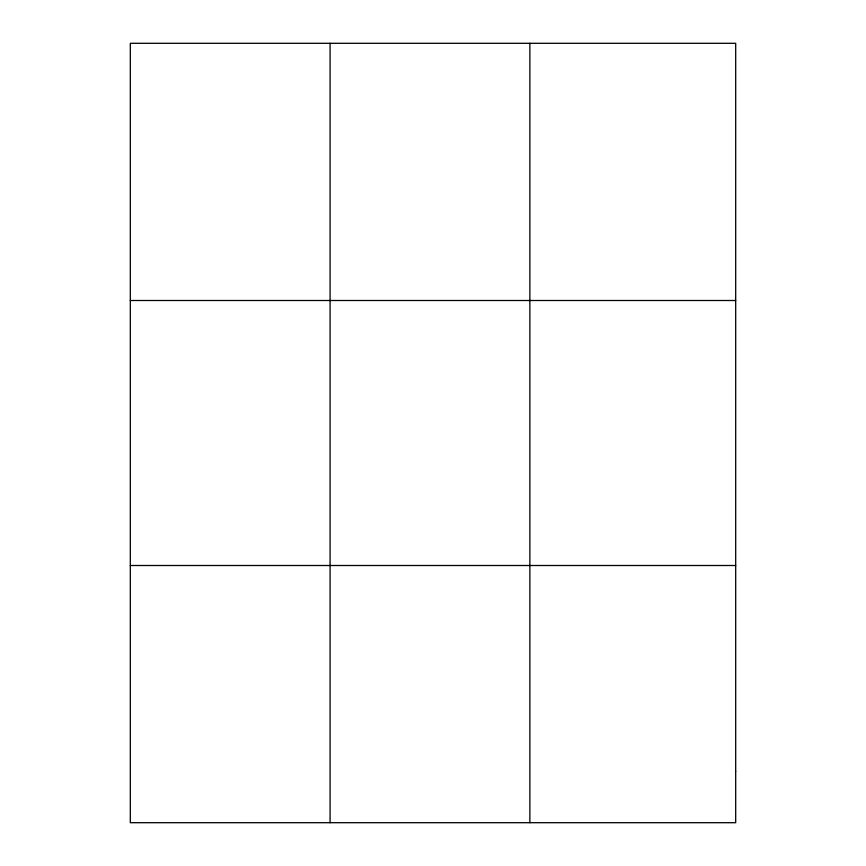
<?xml version="1.0" encoding="UTF-8"?>
<svg xmlns="http://www.w3.org/2000/svg" width="866" height="866" viewBox="0 0 866 866"><rect width="100%" height="100%" fill="white"/><g stroke="black" fill="none" stroke-linecap="round" stroke-linejoin="round"><path stroke-width="1.3" d="M330.087 43.3L330.087 822.7M529.862 43.3L529.862 822.7M130.311 300.502L735.689 300.502M130.311 565.498L735.689 565.498M735.689 771.26L735.689 822.7L130.311 822.7L130.311 43.3L735.689 43.3L735.689 771.26"/></g></svg>
